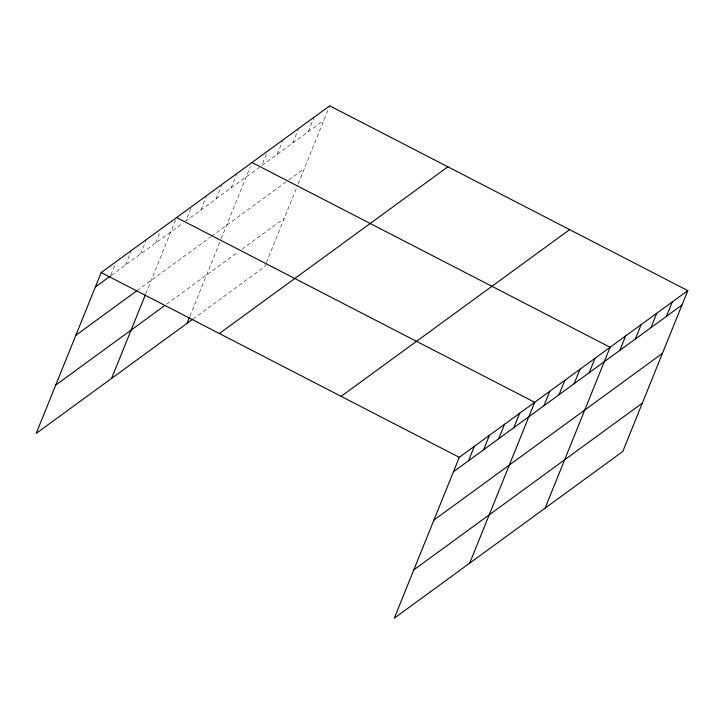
<?xml version="1.0" encoding="UTF-8"?>
<svg xmlns="http://www.w3.org/2000/svg" width="724" height="724" viewBox="0 0 724 724"><rect width="100%" height="100%" fill="white"/><g stroke="black" fill="none" stroke-linecap="round" stroke-linejoin="round"><path stroke-width="0.54" stroke-dasharray="3.62 2.71" d="M110.862 274.948L114.609 265.663M125.523 264.975L130.944 251.572M140.61 253.97L146.022 240.567M155.687 242.965L159.859 232.657M145.805 293.772L176.185 218.558M190.855 208.584L185.851 220.965L259.129 167.497M200.937 209.96L206.349 196.548M216.014 198.955L221.435 185.543M231.101 187.95L236.513 174.547M189.932 316.171L220.793 239.789M221.209 238.748L250.35 166.638M266.305 154.266L261.726 165.606L323.881 120.256M277.265 154.275L282.677 140.863M292.804 142.936L298.216 129.533M308.343 131.596L314.171 117.161M265.961 263.599L264.722 266.685L193.932 318.334M266.378 262.577L297.654 185.172M298.071 184.14L329.71 105.822M111.333 275.328L183.19 222.902M137.053 290.641L210.693 236.92M211.58 236.268L287.953 180.548M288.813 179.914L304.361 168.583M166.62 304.18L237.626 252.377M241.943 249.228L284.242 218.367"/><path stroke-width="1.09" d="M687.8 290.596L459.278 457.315L394.29 618.178L622.803 451.459L687.8 290.596L329.71 105.822L101.197 272.541L36.2 433.404L193.064 318.958M111.614 378.39L145.379 294.804M187.018 323.375L189.516 317.202M468.528 460.745L474.365 446.31M483.614 449.74L489.442 435.305M498.691 438.744L504.528 424.3M513.778 427.739L519.606 413.295M469.695 563.163L534.692 402.3L176.602 217.526M543.941 405.73L549.778 391.295M559.028 394.725L564.856 380.29M574.105 383.72L579.942 369.285M589.191 372.715L595.019 358.28M545.109 508.139L610.106 347.276L252.015 162.511M619.807 350.38L625.645 335.936M635.346 339.04L641.183 324.605M650.885 327.701L656.722 313.266M666.424 316.37L672.261 301.926M95.36 286.985L110.446 275.98M75.839 335.303L136.166 291.292M55.721 385.087L164.846 305.474M219.363 333.52L447.885 166.801M341.113 396.336L569.634 229.617M453.45 471.749L681.963 305.03M433.929 520.076L662.442 353.348M413.811 569.86L642.333 403.132M101.197 272.541L459.278 457.315"/></g></svg>
